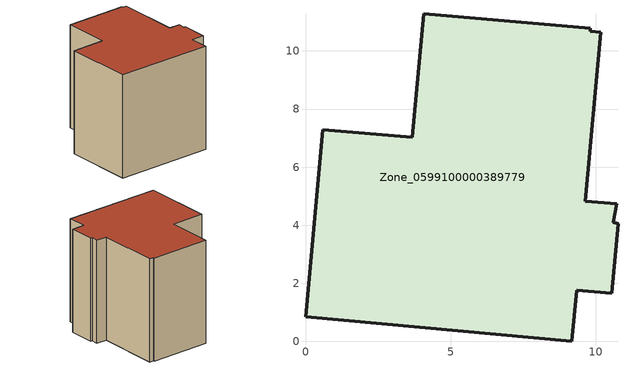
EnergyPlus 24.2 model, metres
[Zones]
Zone_0599100000389779
 floor ground (C_G): 4.07,11.28 9.8,10.78 9.8,10.68 10.16,10.64 9.62,4.83 10.71,4.73 10.6,4.1 10.76,4.05 10.54,1.65 9.34,1.76 9.17,0 0,0.84 0.59,7.29 3.67,7.03 z0
 wall outside (C_F): 0,0.84 9.17,0 9.34,1.76 10.54,1.65 10.76,4.05 10.6,4.1 10.71,4.73 9.62,4.83 10.16,10.64 9.8,10.68 9.8,10.78 4.07,11.28 3.67,7.03 0.59,7.29 0,0.84 z0:9.71
 roof outside (C_R): 10.54,1.65 10.76,4.05 10.6,4.1 10.71,4.73 9.62,4.83 10.16,10.64 9.8,10.68 9.8,10.78 4.07,11.28 3.67,7.03 0.59,7.29 0,0.84 9.17,0 9.34,1.76 z9.71
[BUILDING]
Pand.0599100000389779: North Axis=0; Terrain=City; Loads Convergence Tolerance Value=0.04; Temperature Convergence Tolerance Value=0.4; Solar Distribution=FullExterior; Maximum Number of Warmup Days=25; Minimum Number of Warmup Days=1
[Site:Location]
Rotterdam.The.Hague.AP_ZH_NLD Design_Conditions: Latitude=51.96; Longitude=4.45; Time Zone=1; Elevation=-4.5
[SITE:GROUNDTEMPERATURE:BUILDINGSURFACE]
18, 18, 18, 18, 18, 18, 18, 18, 18, 18, 18, 18
[MATERIAL] Thermal Absorptance=0.9; Solar Absorptance=0.7; Visible Absorptance=0.7
Name | Roughness | Thickness | Conductivity | Density | Specific Heat
G.TC.1992-2005 | MediumSmooth | 0.15 | 0.06 | 540 | 1210
F.TC.1992-2005 | Rough | 0.3 | 0.12 | 1920 | 840
R.TC.1992-2005 | MediumRough | 0.2 | 0.08 | 1500 | 1000
[CONSTRUCTION]
C_G: G.TC.1992-2005
C_F: F.TC.1992-2005
C_R: R.TC.1992-2005
[ZONE]
Zone_0599100000389779: Type=1; Multiplier=1; Ceiling Height=Autocalculate; Volume=Autocalculate; Floor Area=autocalculate; Part of Total Floor Area=Yes
[ZONEINFILTRATION:DESIGNFLOWRATE]
Infil_Zone_0599100000389779: Zone or ZoneList or Space or SpaceList=Zone_0599100000389779; Schedule=AlwaysOn; Design Flow Rate Calculation Method=Flow/Area; Flow Rate per Floor Area=0.0015; Constant Term Coefficient=1; Temperature Term Coefficient=0; Velocity Term Coefficient=0; Velocity Squared Term Coefficient=0
[HVACTEMPLATE:ZONE:IDEALLOADSAIRSYSTEM]
Zone_0599100000389779: Maximum Heating Supply Air Temperature=50; Minimum Cooling Supply Air Temperature=13; Maximum Heating Supply Air Humidity Ratio=0.0156; Minimum Cooling Supply Air Humidity Ratio=0.0077; Heating Limit=NoLimit; Cooling Limit=NoLimit; Dehumidification Control Type=ConstantSensibleHeatRatio; Cooling Sensible Heat Ratio=0.7; Dehumidification Setpoint=60; Humidification Control Type=None; Humidification Setpoint=30; Outdoor Air Method=None; Outdoor Air Flow Rate per Person=0.00944; Outdoor Air Flow Rate per Zone Floor Area=0; Outdoor Air Flow Rate per Zone=0; Demand Controlled Ventilation Type=None; Outdoor Air Economizer Type=NoEconomizer; Heat Recovery Type=None; Sensible Heat Recovery Effectiveness=0.7; Latent Heat Recovery Effectiveness=0.65
[ZONECONTROL:THERMOSTAT]
ThermostatControl_Zone_0599100000389779: Zone or ZoneList=Zone_0599100000389779; Control Type Schedule=DualSetpointControlType; Control 1=Thermostat_Zone_0599100000389779; Temperature Difference Between Cutout And Setpoint=0
[THERMOSTATSETPOINT:DUALSETPOINT]
Thermostat_Zone_0599100000389779: Heating Setpoint Temperature Schedule=HeatingSetpoint_Zone_0599100000389779; Cooling Setpoint Temperature Schedule=CoolingSetpoint_Zone_0599100000389779
[SCHEDULE:COMPACT]
HeatingSetpoint_Zone_0599100000389779: Through: 12/31, For: AllDays, Until: 24:00, 21
CoolingSetpoint_Zone_0599100000389779: Through: 12/31, For: AllDays, Until: 24:00, 24
DualSetpointControlType: Through: 12/31, For: AllDays, Until: 24:00, 4
AlwaysOn: Through: 12/31, For: AllDays, Until: 24:00, 1
